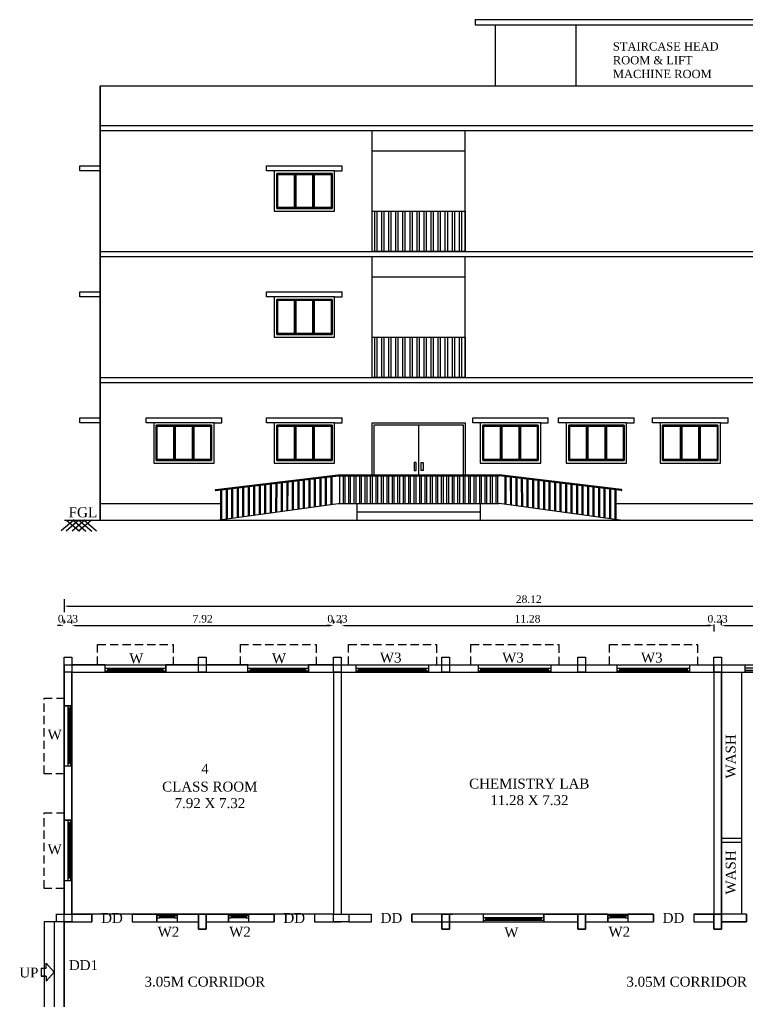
# Model space of a CAD drawing. Header units: metres. Extents: x 3616 to 3987, y 1122 to 1251.
# Drawn here: x 3784.43 to 3806.45, y 1194.99 to 1224.69 of the extents above; entities that cross this region are included whole.
import ezdxf

# ---------------------------------------------------------------- set-up
doc = ezdxf.new("R2010")
doc.units = ezdxf.units.M
doc.linetypes.add('DASHED2', pattern=[0.375, 0.25, -0.125])
for name, color, linetype in [('AR_JOINERIES', 251, 'Continuous'), ('BLK_1_FLR_0_BLT_UP_AREA', 26, 'Continuous'), ('BLK_1_FLR_0_REGULAR_ROOM_4', 117, 'Continuous')]:
    doc.layers.add(name, color=color, linetype=linetype)
doc.layers.add('BLK_1_FLR_0_WASH', color=243, linetype='Continuous', lineweight=5)
doc.styles.add('ANAND', font='times.ttf')
doc.dimstyles.new('V1', dxfattribs={"dimtxt": 0.23, "dimasz": 0.1, "dimexe": 0.18, "dimexo": 0.0625, "dimgap": 0.09, "dimtad": 1, "dimzin": 0, "dimdsep": 46, "dimtxsty": 'ANAND', "dimcen": 0.09, "dimadec": 0, "dimazin": 0, "dimtfac": 1, "dimtix": 1, "dimtofl": 0, "dimtmove": 2, "dimatfit": 0, "dimfxl": 0, "dimtolj": 1, "dimtzin": 0, "dimarcsym": 0})

# ---------------------------------------------------------------- blocks, each defined once
blk = doc.blocks.new('W6a')
at = {"layer": 'AR_JOINERIES', "color": 42}
for p, q in [((-36, 0), (-36, 9)), ((36, 4.5), (-36, 4.5)), ((36, 1.5), (-36, 1.5)), ((-33, 1.5), (-33, 4.5)), ((33, 3), (-33, 3)), ((33, 1.5), (33, 4.5)), ((36, 0), (36, 9))]:
    blk.add_line(p, q, dxfattribs=at)
blk = doc.blocks.new('W2a')
at = {"layer": 'AR_JOINERIES', "color": 42}
for p, q in [((0, 12), (9, 12)), ((1.5, 9), (1.5, 12)), ((4.5, 9), (4.5, 12)), ((1.5, 9), (4.5, 9)), ((1.5, 9), (1.5, -9)), ((3, 9), (3, -9)), ((4.5, 9), (4.5, -9)), ((1.5, -9), (4.5, -9)), ((1.5, -12), (1.5, -9)), ((4.5, -12), (4.5, -9)), ((0, -12), (9, -12))]:
    blk.add_line(p, q, dxfattribs=at)
blk = doc.blocks.new('*D38')
at = {"color": 0, "lineweight": -2}
for p, q in [((3785.778, 1206.419), (3785.778, 1206.537)), ((3786.006, 1206.419), (3786.006, 1206.537)), ((3785.678, 1206.357), (3785.578, 1206.357)), ((3786.106, 1206.357), (3786.206, 1206.357))]:
    blk.add_line(p, q, dxfattribs=at)
at = {"color": 0}
for points in [[(3785.678, 1206.373), (3785.678, 1206.34), (3785.778, 1206.357)], [(3786.106, 1206.373), (3786.106, 1206.34), (3786.006, 1206.357)]]:
    blk.add_solid(points, dxfattribs=at)
at = {"layer": 'Defpoints', "color": 0}
for p in [(3785.778, 1206.357), (3786.006, 1206.357), (3786.006, 1206.357)]:
    blk.add_point(p, dxfattribs=at)
at = {"color": 0, "insert": (3785.892, 1206.564), "char_height": 0.23, "attachment_point": 5, "style": 'ANAND'}
blk.add_mtext('\\A1;0.23', dxfattribs=at)
blk = doc.blocks.new('*D39')
at = {"color": 0, "lineweight": -2}
for p, q in [((3786.006, 1206.419), (3786.006, 1206.537)), ((3793.931, 1206.419), (3793.931, 1206.537)), ((3786.106, 1206.357), (3793.831, 1206.357))]:
    blk.add_line(p, q, dxfattribs=at)
at = {"color": 0}
for points in [[(3786.106, 1206.373), (3786.106, 1206.34), (3786.006, 1206.357)], [(3793.831, 1206.373), (3793.831, 1206.34), (3793.931, 1206.357)]]:
    blk.add_solid(points, dxfattribs=at)
at = {"layer": 'Defpoints', "color": 0}
for p in [(3786.006, 1206.357), (3793.931, 1206.357), (3793.931, 1206.357)]:
    blk.add_point(p, dxfattribs=at)
at = {"color": 0, "insert": (3789.969, 1206.564), "char_height": 0.23, "attachment_point": 5, "style": 'ANAND'}
blk.add_mtext('\\A1;7.92', dxfattribs=at)
blk = doc.blocks.new('*D40')
at = {"color": 0, "lineweight": -2}
for p, q in [((3793.931, 1206.419), (3793.931, 1206.537)), ((3794.16, 1206.419), (3794.16, 1206.537)), ((3793.831, 1206.357), (3793.731, 1206.357)), ((3794.26, 1206.357), (3794.36, 1206.357))]:
    blk.add_line(p, q, dxfattribs=at)
at = {"color": 0}
for points in [[(3793.831, 1206.373), (3793.831, 1206.34), (3793.931, 1206.357)], [(3794.26, 1206.373), (3794.26, 1206.34), (3794.16, 1206.357)]]:
    blk.add_solid(points, dxfattribs=at)
at = {"layer": 'Defpoints', "color": 0}
for p in [(3793.931, 1206.357), (3794.16, 1206.357), (3794.16, 1206.357)]:
    blk.add_point(p, dxfattribs=at)
at = {"color": 0, "insert": (3794.046, 1206.564), "char_height": 0.23, "attachment_point": 5, "style": 'ANAND'}
blk.add_mtext('\\A1;0.23', dxfattribs=at)
blk = doc.blocks.new('*D41')
at = {"color": 0, "lineweight": -2}
for p, q in [((3794.16, 1206.419), (3794.16, 1206.537)), ((3794.26, 1206.357), (3805.337, 1206.357)), ((3805.437, 1206.393), (3805.437, 1206.177))]:
    blk.add_line(p, q, dxfattribs=at)
at = {"color": 0}
for points in [[(3794.26, 1206.373), (3794.26, 1206.34), (3794.16, 1206.357)], [(3805.337, 1206.373), (3805.337, 1206.34), (3805.437, 1206.357)]]:
    blk.add_solid(points, dxfattribs=at)
at = {"layer": 'Defpoints', "color": 0}
for p in [(3794.16, 1206.357), (3805.437, 1206.456), (3805.437, 1206.357)]:
    blk.add_point(p, dxfattribs=at)
at = {"color": 0, "insert": (3799.799, 1206.564), "char_height": 0.23, "attachment_point": 5, "style": 'ANAND'}
blk.add_mtext('\\A1;11.28', dxfattribs=at)
blk = doc.blocks.new('*D42')
at = {"color": 0, "lineweight": -2}
for p, q in [((3805.666, 1206.375), (3805.666, 1206.537)), ((3805.337, 1206.357), (3805.237, 1206.357)), ((3805.437, 1206.393), (3805.437, 1206.177)), ((3805.766, 1206.357), (3805.866, 1206.357))]:
    blk.add_line(p, q, dxfattribs=at)
at = {"color": 0}
for points in [[(3805.337, 1206.373), (3805.337, 1206.34), (3805.437, 1206.357)], [(3805.766, 1206.373), (3805.766, 1206.34), (3805.666, 1206.357)]]:
    blk.add_solid(points, dxfattribs=at)
at = {"layer": 'Defpoints', "color": 0}
for p in [(3805.437, 1206.456), (3805.666, 1206.357), (3805.666, 1206.312)]:
    blk.add_point(p, dxfattribs=at)
at = {"color": 0, "insert": (3805.552, 1206.564), "char_height": 0.23, "attachment_point": 5, "style": 'ANAND'}
blk.add_mtext('\\A1;0.23', dxfattribs=at)
blk = doc.blocks.new('*D43')
at = {"color": 0, "lineweight": -2}
for p, q in [((3805.666, 1206.375), (3805.666, 1206.537)), ((3805.766, 1206.357), (3813.567, 1206.357)), ((3813.667, 1206.304), (3813.667, 1206.177))]:
    blk.add_line(p, q, dxfattribs=at)
at = {"color": 0}
for points in [[(3805.766, 1206.373), (3805.766, 1206.34), (3805.666, 1206.357)], [(3813.567, 1206.373), (3813.567, 1206.34), (3813.667, 1206.357)]]:
    blk.add_solid(points, dxfattribs=at)
at = {"layer": 'Defpoints', "color": 0}
for p in [(3805.666, 1206.312), (3813.667, 1206.366), (3813.667, 1206.357)]:
    blk.add_point(p, dxfattribs=at)
at = {"color": 0, "insert": (3809.667, 1206.564), "char_height": 0.23, "attachment_point": 5, "style": 'ANAND'}
blk.add_mtext('\\A1;8.00', dxfattribs=at)
blk = doc.blocks.new('*D45')
at = {"color": 0, "lineweight": -2}
for p, q in [((3785.778, 1207.155), (3785.778, 1206.768)), ((3813.896, 1207.155), (3813.896, 1206.768)), ((3785.878, 1206.948), (3813.796, 1206.948))]:
    blk.add_line(p, q, dxfattribs=at)
at = {"color": 0}
for points in [[(3785.878, 1206.964), (3785.878, 1206.931), (3785.778, 1206.948)], [(3813.796, 1206.964), (3813.796, 1206.931), (3813.896, 1206.948)]]:
    blk.add_solid(points, dxfattribs=at)
at = {"layer": 'Defpoints', "color": 0}
for p in [(3785.778, 1207.217), (3813.896, 1207.217), (3813.896, 1206.948)]:
    blk.add_point(p, dxfattribs=at)
at = {"color": 0, "insert": (3799.837, 1207.155), "char_height": 0.23, "attachment_point": 5, "style": 'ANAND'}
blk.add_mtext('\\A1;28.12', dxfattribs=at)
blk = doc.blocks.new('ARROW')
for p, q in [((-10.5, 6), (0, 15)), ((0, 15), (10.5, 6)), ((-4.5, 6), (-10.5, 6)), ((-4.5, 0), (-4.5, 6)), ((-4.5, 0), (4.5, 0)), ((4.5, 6), (10.5, 6)), ((4.5, 6), (4.5, 0)), ((4.5, 0), (4.5, 6))]:
    blk.add_line(p, q)

msp = doc.modelspace()

# ---------------------------------------------------------------- hatches: boundary and pattern name
h = msp.add_hatch()
h.set_pattern_fill('ANSI32', color=256, scale=0.57, angle=225)
h.set_pattern_definition([(270, (2231.23695, 2368.64972), (0.21375, -1e-16), []), (270, (2231.1657, 2368.57847), (0.21375, -1e-16), [])])
h.paths.add_polyline_path([(3797.9129, 1217.67477), (3797.9129, 1218.89477), (3795.0935, 1218.89477), (3795.0935, 1217.67477)])
h = msp.add_hatch()
h.set_pattern_fill('ANSI32', color=256, scale=0.57, angle=225)
h.set_pattern_definition([(270, (2231.23695, 2364.83972), (0.21375, -1e-16), []), (270, (2231.1657, 2364.76847), (0.21375, -1e-16), [])])
h.paths.add_polyline_path([(3797.9129, 1213.86477), (3797.9129, 1215.08477), (3795.0935, 1215.08477), (3795.0935, 1213.86477)])
h = msp.add_hatch()
h.set_pattern_fill('ANSI32', color=256, scale=0.44, angle=225)
h.set_pattern_definition([(270, (2231.23695, 2364.83972), (0.165, 0), []), (270, (2231.18195, 2364.78472), (0.165, 0), [])])
h.paths.add_polyline_path([(3795.0935, 1210.88757), (3794.06658, 1210.88767), (3794.0648, 1210.88746), (3794.0648, 1210.05477), (3795.0935, 1210.05477)])
h.paths.add_polyline_path([(3796.5032, 1210.88744), (3795.1535, 1210.88757), (3795.1535, 1210.11477), (3796.5032, 1210.11477)], flags=17)
h.paths.add_polyline_path([(3795.1535, 1210.88757), (3795.0935, 1210.88757), (3795.0935, 1210.05477), (3797.9129, 1210.05477), (3797.9129, 1210.8873), (3797.8529, 1210.88731), (3797.8529, 1210.11477), (3795.1535, 1210.11477)])
h.paths.add_polyline_path([(3797.8529, 1210.88731), (3796.5032, 1210.88744), (3796.5032, 1210.11477), (3797.8529, 1210.11477)], flags=17)
h.paths.add_polyline_path([(3798.94371, 1210.8872), (3797.9129, 1210.8873), (3797.9129, 1210.05477), (3798.94371, 1210.05477)])

# ---------------------------------------------------------------- linework, layer by layer
for p, q in [((3798.21814, 1224.68717, -0.0324), (3807.20494, 1224.68717, -0.0324)), ((3798.21814, 1224.68717, -0.0324), (3798.21814, 1224.53477, -0.0324)), ((3798.21814, 1224.53477, -0.0324), (3807.20494, 1224.53477, -0.0324)), ((3798.82814, 1222.68477, -0.0324), (3798.82814, 1224.53477, -0.0324)), ((3801.26692, 1222.68477, -0.0324), (3801.26692, 1224.53477, -0.0324)), ((3786.8639, 1209.54677, -0.0324), (3786.8639, 1222.68477, -0.0324)), ((3786.8639, 1222.68477, -0.0324), (3814.1435, 1222.68477, -0.0324)), ((3786.8639, 1222.68477, -0.0324), (3786.8639, 1209.54677, -0.0324)), ((3786.8639, 1221.48477, -0.0324), (3833.8793, 1221.48477, -0.0324)), ((3786.8639, 1221.33237, -0.0324), (3833.8793, 1221.33237, -0.0324)), ((3795.0935, 1217.67477, -0.0324), (3795.0935, 1221.33237, -0.0324)), ((3797.9129, 1217.67477, -0.0324), (3797.9129, 1221.33237, -0.0324)), ((3795.0935, 1220.72237, -0.0324), (3797.9129, 1220.72237, -0.0324)), ((3786.2539, 1220.11317, -0.0324), (3786.2539, 1220.26557, -0.0324)), ((3786.2539, 1220.26557, -0.0324), (3786.8639, 1220.26557, -0.0324)), ((3791.90255, 1220.11318, -0.0324), (3791.90255, 1220.26318, -0.0324)), ((3791.90255, 1220.26318, -0.0324), (3794.19135, 1220.26318, -0.0324)), ((3794.19135, 1220.11318, -0.0324), (3794.19135, 1220.26318, -0.0324)), ((3786.8639, 1220.11317, -0.0324), (3786.2539, 1220.11317, -0.0324)), ((3792.13255, 1220.11318, -0.0324), (3791.90255, 1220.11318, -0.0324)), ((3793.96135, 1220.11318, -0.0324), (3794.19135, 1220.11318, -0.0324)), ((3786.8639, 1217.67477, -0.0324), (3833.8793, 1217.67477, -0.0324)), ((3786.8639, 1217.52237, -0.0324), (3833.8793, 1217.52237, -0.0324)), ((3795.0935, 1213.86477, -0.0324), (3795.0935, 1217.52237, -0.0324)), ((3797.9129, 1213.86477, -0.0324), (3797.9129, 1217.52237, -0.0324)), ((3795.0935, 1216.91237, -0.0324), (3797.9129, 1216.91237, -0.0324)), ((3786.2539, 1216.30317, -0.0324), (3786.2539, 1216.45557, -0.0324)), ((3786.2539, 1216.45557, -0.0324), (3786.8639, 1216.45557, -0.0324)), ((3786.8639, 1216.30317, -0.0324), (3786.2539, 1216.30317, -0.0324)), ((3791.90255, 1216.30318, -0.0324), (3791.90255, 1216.45318, -0.0324)), ((3791.90255, 1216.45318, -0.0324), (3794.19135, 1216.45318, -0.0324)), ((3792.13255, 1216.30318, -0.0324), (3791.90255, 1216.30318, -0.0324)), ((3793.96135, 1216.30318, -0.0324), (3794.19135, 1216.30318, -0.0324)), ((3794.19135, 1216.30318, -0.0324), (3794.19135, 1216.45318, -0.0324)), ((3786.8639, 1213.86477, -0.0324), (3833.8793, 1213.86477, -0.0324)), ((3786.8639, 1213.71237, -0.0324), (3833.8793, 1213.71237, -0.0324)), ((3786.2539, 1212.49317, -0.0324), (3786.2539, 1212.64557, -0.0324)), ((3786.2539, 1212.64557, -0.0324), (3786.8639, 1212.64557, -0.0324)), ((3786.8639, 1212.49317, -0.0324), (3786.2539, 1212.49317, -0.0324)), ((3788.25577, 1212.49317, -0.0324), (3788.25577, 1212.64317, -0.0324)), ((3788.25577, 1212.64317, -0.0324), (3790.54457, 1212.64317, -0.0324)), ((3788.48577, 1212.49317, -0.0324), (3788.25577, 1212.49317, -0.0324)), ((3790.31457, 1212.49317, -0.0324), (3790.54457, 1212.49317, -0.0324)), ((3790.54457, 1212.49317, -0.0324), (3790.54457, 1212.64317, -0.0324)), ((3791.90255, 1212.49317, -0.0324), (3791.90255, 1212.64317, -0.0324)), ((3791.90255, 1212.64317, -0.0324), (3794.19135, 1212.64317, -0.0324)), ((3792.13255, 1212.49317, -0.0324), (3791.90255, 1212.49317, -0.0324)), ((3793.96135, 1212.49317, -0.0324), (3794.19135, 1212.49317, -0.0324)), ((3794.19135, 1212.49317, -0.0324), (3794.19135, 1212.64317, -0.0324)), ((3796.5032, 1212.43317, -0.0324), (3796.5032, 1210.91744, -0.0324)), ((3798.14008, 1212.49317, -0.0324), (3798.14008, 1212.64317, -0.0324)), ((3798.14008, 1212.64317, -0.0324), (3800.42888, 1212.64317, -0.0324)), ((3798.37008, 1212.49317, -0.0324), (3798.14008, 1212.49317, -0.0324)), ((3800.19888, 1212.49317, -0.0324), (3800.42888, 1212.49317, -0.0324)), ((3800.42888, 1212.49317, -0.0324), (3800.42888, 1212.64317, -0.0324)), ((3800.74089, 1212.49317, -0.0324), (3800.74089, 1212.64317, -0.0324)), ((3800.74089, 1212.64317, -0.0324), (3803.02969, 1212.64317, -0.0324)), ((3800.97089, 1212.49317, -0.0324), (3800.74089, 1212.49317, -0.0324)), ((3802.79969, 1212.49317, -0.0324), (3803.02969, 1212.49317, -0.0324)), ((3803.02969, 1212.49317, -0.0324), (3803.02969, 1212.64317, -0.0324)), ((3803.58087, 1212.49317, -0.0324), (3803.58087, 1212.64317, -0.0324)), ((3803.58087, 1212.64317, -0.0324), (3805.86967, 1212.64317, -0.0324)), ((3803.81087, 1212.49317, -0.0324), (3803.58087, 1212.49317, -0.0324)), ((3805.63967, 1212.49317, -0.0324), (3805.86967, 1212.49317, -0.0324)), ((3805.86967, 1212.49317, -0.0324), (3805.86967, 1212.64317, -0.0324)), ((3790.36479, 1210.47333, -0.0324), (3794.06301, 1210.91746, -0.0324)), ((3790.36837, 1210.44354, -0.0324), (3794.06658, 1210.88767, -0.0324)), ((3792.02077, 1209.77165, -0.0324), (3792.02133, 1210.64205, -0.0324)), ((3792.05077, 1209.77163, -0.0324), (3792.05133, 1210.64565, -0.0324)), ((3792.18739, 1209.79479, -0.0324), (3792.18795, 1210.66206, -0.0324)), ((3792.21739, 1209.79478, -0.0324), (3792.21795, 1210.66566, -0.0324)), ((3792.354, 1209.81794, -0.0324), (3792.35456, 1210.68207, -0.0324)), ((3792.384, 1209.81792, -0.0324), (3792.38456, 1210.68567, -0.0324)), ((3792.52062, 1209.84108, -0.0324), (3792.52118, 1210.70208, -0.0324)), ((3792.55062, 1209.84106, -0.0324), (3792.55118, 1210.70568, -0.0324)), ((3792.68724, 1209.86422, -0.0324), (3792.68779, 1210.72209, -0.0324)), ((3792.71724, 1209.8642, -0.0324), (3792.7178, 1210.72569, -0.0324)), ((3792.85386, 1209.88736, -0.0324), (3792.85441, 1210.7421, -0.0324)), ((3792.88386, 1209.88734, -0.0324), (3792.88441, 1210.7457, -0.0324)), ((3793.02048, 1209.9105, -0.0324), (3793.02102, 1210.76211, -0.0324)), ((3793.05048, 1209.91048, -0.0324), (3793.05103, 1210.76571, -0.0324)), ((3793.18709, 1209.93364, -0.0324), (3793.18764, 1210.78212, -0.0324)), ((3793.21709, 1209.93362, -0.0324), (3793.21764, 1210.78572, -0.0324)), ((3793.35371, 1209.95678, -0.0324), (3793.35426, 1210.80213, -0.0324)), ((3793.38371, 1209.95676, -0.0324), (3793.38426, 1210.80573, -0.0324)), ((3793.52033, 1209.97993, -0.0324), (3793.52087, 1210.82214, -0.0324)), ((3793.55033, 1209.97991, -0.0324), (3793.55087, 1210.82574, -0.0324)), ((3793.68695, 1210.00307, -0.0324), (3793.68749, 1210.84214, -0.0324)), ((3793.71695, 1210.00305, -0.0324), (3793.71749, 1210.84575, -0.0324)), ((3793.85357, 1210.02621, -0.0324), (3793.8541, 1210.86215, -0.0324)), ((3793.88357, 1210.02619, -0.0324), (3793.88411, 1210.86576, -0.0324)), ((3794.06301, 1210.91746, -0.0324), (3798.94371, 1210.91742, -0.0324)), ((3794.06658, 1210.88767, -0.0324), (3798.94371, 1210.8872, -0.0324)), ((3802.63802, 1210.44354, -0.0324), (3798.93981, 1210.88767, -0.0324)), ((3802.6416, 1210.47333, -0.0324), (3798.94338, 1210.91746, -0.0324)), ((3799.12282, 1210.0299, -0.0324), (3799.12228, 1210.86576, -0.0324)), ((3799.15282, 1210.02621, -0.0324), (3799.15229, 1210.86215, -0.0324)), ((3799.28944, 1210.00676, -0.0324), (3799.2889, 1210.84575, -0.0324)), ((3799.31944, 1210.00307, -0.0324), (3799.3189, 1210.84214, -0.0324)), ((3799.45606, 1209.98361, -0.0324), (3799.45552, 1210.82574, -0.0324)), ((3799.48606, 1209.97993, -0.0324), (3799.48552, 1210.82214, -0.0324)), ((3799.62268, 1209.96047, -0.0324), (3799.62213, 1210.80573, -0.0324)), ((3799.65268, 1209.95678, -0.0324), (3799.65213, 1210.80213, -0.0324)), ((3799.78929, 1209.93733, -0.0324), (3799.78875, 1210.78572, -0.0324)), ((3799.8193, 1209.93364, -0.0324), (3799.81875, 1210.78212, -0.0324)), ((3799.95591, 1209.91419, -0.0324), (3799.95536, 1210.76571, -0.0324)), ((3799.98591, 1209.9105, -0.0324), (3799.98537, 1210.76211, -0.0324)), ((3800.12253, 1209.88734, -0.0324), (3800.12198, 1210.7457, -0.0324)), ((3800.15253, 1209.88736, -0.0324), (3800.15198, 1210.7421, -0.0324)), ((3800.28915, 1209.8642, -0.0324), (3800.2886, 1210.72569, -0.0324)), ((3800.31915, 1209.86422, -0.0324), (3800.3186, 1210.72209, -0.0324)), ((3800.45577, 1209.84477, -0.0324), (3800.45521, 1210.70568, -0.0324)), ((3800.48577, 1209.84108, -0.0324), (3800.48521, 1210.70208, -0.0324)), ((3800.62238, 1209.82162, -0.0324), (3800.62183, 1210.68567, -0.0324)), ((3800.65239, 1209.81794, -0.0324), (3800.65183, 1210.68207, -0.0324)), ((3800.789, 1209.79848, -0.0324), (3800.78844, 1210.66566, -0.0324)), ((3800.819, 1209.79479, -0.0324), (3800.81845, 1210.66206, -0.0324)), ((3800.95562, 1209.77534, -0.0324), (3800.95506, 1210.64565, -0.0324)), ((3800.98562, 1209.77165, -0.0324), (3800.98506, 1210.64205, -0.0324)), ((3790.52121, 1209.5647, -0.0324), (3790.52179, 1210.46378, -0.0324)), ((3790.55121, 1209.56468, -0.0324), (3790.55179, 1210.46376, -0.0324)), ((3790.68783, 1209.58652, -0.0324), (3790.6884, 1210.48198, -0.0324)), ((3790.71783, 1209.5865, -0.0324), (3790.7184, 1210.48558, -0.0324)), ((3790.85444, 1209.60966, -0.0324), (3790.85502, 1210.50198, -0.0324)), ((3790.88444, 1209.60964, -0.0324), (3790.88502, 1210.50559, -0.0324)), ((3791.02106, 1209.6328, -0.0324), (3791.02163, 1210.52199, -0.0324)), ((3791.05106, 1209.63279, -0.0324), (3791.05164, 1210.5256, -0.0324)), ((3791.18768, 1209.65595, -0.0324), (3791.18825, 1210.542, -0.0324)), ((3791.21768, 1209.65593, -0.0324), (3791.21825, 1210.54561, -0.0324)), ((3791.3543, 1209.67909, -0.0324), (3791.35487, 1210.56201, -0.0324)), ((3791.3843, 1209.67907, -0.0324), (3791.38487, 1210.56562, -0.0324)), ((3791.52092, 1209.70223, -0.0324), (3791.52148, 1210.58202, -0.0324)), ((3791.55092, 1209.70221, -0.0324), (3791.55148, 1210.58563, -0.0324)), ((3791.68753, 1209.72537, -0.0324), (3791.6881, 1210.60203, -0.0324)), ((3791.71753, 1209.72535, -0.0324), (3791.7181, 1210.60563, -0.0324)), ((3791.85415, 1209.74851, -0.0324), (3791.85471, 1210.62204, -0.0324)), ((3791.88415, 1209.74849, -0.0324), (3791.88472, 1210.62564, -0.0324)), ((3801.12224, 1209.7522, -0.0324), (3801.12167, 1210.62564, -0.0324)), ((3801.15224, 1209.74851, -0.0324), (3801.15168, 1210.62204, -0.0324)), ((3801.28886, 1209.72906, -0.0324), (3801.28829, 1210.60563, -0.0324)), ((3801.31886, 1209.72537, -0.0324), (3801.31829, 1210.60203, -0.0324)), ((3801.45547, 1209.70592, -0.0324), (3801.45491, 1210.58563, -0.0324)), ((3801.48548, 1209.70223, -0.0324), (3801.48491, 1210.58202, -0.0324)), ((3801.62209, 1209.68278, -0.0324), (3801.62152, 1210.56562, -0.0324)), ((3801.65209, 1209.67909, -0.0324), (3801.65152, 1210.56201, -0.0324)), ((3801.78871, 1209.65963, -0.0324), (3801.78814, 1210.54561, -0.0324)), ((3801.81871, 1209.65595, -0.0324), (3801.81814, 1210.542, -0.0324)), ((3801.95533, 1209.63649, -0.0324), (3801.95475, 1210.5256, -0.0324)), ((3801.98533, 1209.6328, -0.0324), (3801.98476, 1210.52199, -0.0324)), ((3802.12194, 1209.61335, -0.0324), (3802.12137, 1210.50559, -0.0324)), ((3802.15195, 1209.60966, -0.0324), (3802.15137, 1210.50198, -0.0324)), ((3802.28856, 1209.59021, -0.0324), (3802.28799, 1210.48558, -0.0324)), ((3802.31856, 1209.58652, -0.0324), (3802.31799, 1210.48198, -0.0324)), ((3802.45518, 1209.56707, -0.0324), (3802.4546, 1210.46376, -0.0324)), ((3802.48518, 1209.5647, -0.0324), (3802.4846, 1210.46378, -0.0324)), ((3786.8639, 1210.05477, -0.0324), (3790.52152, 1210.05477, -0.0324)), ((3790.4072, 1209.54677, -0.0324), (3794.0648, 1210.05477, -0.0324)), ((3794.0648, 1210.05477, -0.0324), (3798.94371, 1210.05477, -0.0324)), ((3794.63725, 1210.05477, -0.0324), (3794.63725, 1209.54677, -0.0324)), ((3798.37105, 1210.05477, -0.0324), (3798.37105, 1209.54677, -0.0324)), ((3802.60131, 1209.54677, -0.0324), (3798.94371, 1210.05477, -0.0324)), ((3802.48487, 1210.05477, -0.0324), (3833.8793, 1210.05477, -0.0324)), ((3794.63725, 1209.80077, -0.0324), (3798.37105, 1209.80077, -0.0324)), ((3785.79128, 1209.54677, -0.0324), (3835.56159, 1209.54677, -0.0324)), ((3794.6128, 1204.94551, -0.0324), (3794.6128, 1205.17411, -0.0324)), ((3796.8128, 1205.05981, -0.0324), (3794.6128, 1205.05981, -0.0324)), ((3794.689, 1204.98361, -0.0324), (3794.689, 1205.05981, -0.0324)), ((3796.7366, 1205.02171, -0.0324), (3794.689, 1205.02171, -0.0324)), ((3796.7366, 1204.98361, -0.0324), (3796.7366, 1205.05981, -0.0324)), ((3796.8128, 1204.94551, -0.0324), (3796.8128, 1205.17411, -0.0324)), ((3798.31316, 1204.94551, -0.0324), (3798.31316, 1205.17411, -0.0324)), ((3800.51316, 1205.05981, -0.0324), (3798.31316, 1205.05981, -0.0324)), ((3798.38936, 1204.98361, -0.0324), (3798.38936, 1205.05981, -0.0324)), ((3800.43696, 1205.02171, -0.0324), (3798.38936, 1205.02171, -0.0324)), ((3800.43696, 1204.98361, -0.0324), (3800.43696, 1205.05981, -0.0324)), ((3800.51316, 1204.94551, -0.0324), (3800.51316, 1205.17411, -0.0324)), ((3802.51294, 1204.94551, -0.0324), (3802.51294, 1205.17411, -0.0324)), ((3804.71294, 1205.05981, -0.0324), (3802.51294, 1205.05981, -0.0324)), ((3802.58914, 1204.98361, -0.0324), (3802.58914, 1205.05981, -0.0324)), ((3804.63674, 1205.02171, -0.0324), (3802.58914, 1205.02171, -0.0324)), ((3804.63674, 1204.98361, -0.0324), (3804.63674, 1205.05981, -0.0324)), ((3804.71294, 1204.94551, -0.0324), (3804.71294, 1205.17411, -0.0324)), ((3806.38699, 1204.94551, -0.0324), (3806.38699, 1205.17411, -0.0324)), ((3796.8128, 1204.98361, -0.0324), (3794.6128, 1204.98361, -0.0324)), ((3800.51316, 1204.98361, -0.0324), (3798.31316, 1204.98361, -0.0324)), ((3804.71294, 1204.98361, -0.0324), (3802.51294, 1204.98361, -0.0324)), ((3805.66609, 1204.94551, -0.0324), (3809.55229, 1204.94551, -0.0324)), ((3785.54929, 1197.40171, -0.0324), (3785.16829, 1197.40171, -0.0324))]:
    msp.add_line(p, q)
at = {"lineweight": -2}
for p, q in [((3792.76755, 1220.03698, -0.0324), (3792.76755, 1218.97018, -0.0324)), ((3793.32635, 1220.03698, -0.0324), (3793.32635, 1218.97018, -0.0324)), ((3792.76755, 1216.22698, -0.0324), (3792.76755, 1215.16018, -0.0324)), ((3793.32635, 1216.22698, -0.0324), (3793.32635, 1215.16018, -0.0324)), ((3789.12077, 1212.41697, -0.0324), (3789.12077, 1211.35017, -0.0324)), ((3789.67957, 1212.41697, -0.0324), (3789.67957, 1211.35017, -0.0324)), ((3792.76755, 1212.41697, -0.0324), (3792.76755, 1211.35017, -0.0324)), ((3793.32635, 1212.41697, -0.0324), (3793.32635, 1211.35017, -0.0324)), ((3799.00508, 1212.41697, -0.0324), (3799.00508, 1211.35017, -0.0324)), ((3799.56388, 1212.41697, -0.0324), (3799.56388, 1211.35017, -0.0324)), ((3801.60589, 1212.41697, -0.0324), (3801.60589, 1211.35017, -0.0324)), ((3802.16469, 1212.41697, -0.0324), (3802.16469, 1211.35017, -0.0324)), ((3804.44587, 1212.41697, -0.0324), (3804.44587, 1211.35017, -0.0324)), ((3805.00467, 1212.41697, -0.0324), (3805.00467, 1211.35017, -0.0324)), ((3786.08036, 1209.56014, -0.0324), (3785.69107, 1209.22869, -0.0324)), ((3786.22532, 1209.54677, -0.0324), (3785.83603, 1209.21533, -0.0324)), ((3785.84839, 1209.54677, -0.0324), (3786.23769, 1209.21533, -0.0324)), ((3786.40452, 1209.54677, -0.0324), (3786.01523, 1209.21533, -0.0324)), ((3786.04612, 1209.54677, -0.0324), (3786.43542, 1209.21533, -0.0324)), ((3786.60225, 1209.54677, -0.0324), (3786.21295, 1209.21533, -0.0324)), ((3786.22532, 1209.54677, -0.0324), (3786.61462, 1209.21533, -0.0324)), ((3786.37028, 1209.56014, -0.0324), (3786.75958, 1209.22869, -0.0324)), ((3785.77789, 1205.40271, -0.0324), (3786.00649, 1205.40271, -0.0324)), ((3785.77789, 1204.94551, -0.0324), (3785.77789, 1205.40271, -0.0324)), ((3786.00649, 1205.40271, -0.0324), (3786.00649, 1204.94551, -0.0324)), ((3789.84552, 1205.40271, -0.0324), (3790.07412, 1205.40271, -0.0324)), ((3789.84552, 1204.94551, -0.0324), (3789.84552, 1205.40271, -0.0324)), ((3790.07412, 1205.40271, -0.0324), (3790.07412, 1204.94551, -0.0324)), ((3793.93129, 1205.40271, -0.0324), (3794.15989, 1205.40271, -0.0324)), ((3793.93129, 1204.94551, -0.0324), (3793.93129, 1205.40271, -0.0324)), ((3794.15989, 1205.40271, -0.0324), (3794.15989, 1204.94551, -0.0324)), ((3797.20789, 1205.40271, -0.0324), (3797.43649, 1205.40271, -0.0324)), ((3797.20789, 1204.94551, -0.0324), (3797.20789, 1205.40271, -0.0324)), ((3797.43649, 1205.40271, -0.0324), (3797.43649, 1204.94551, -0.0324)), ((3801.32269, 1205.40271, -0.0324), (3801.55129, 1205.40271, -0.0324)), ((3801.32269, 1204.94551, -0.0324), (3801.32269, 1205.40271, -0.0324)), ((3801.55129, 1205.40271, -0.0324), (3801.55129, 1204.94551, -0.0324)), ((3805.43749, 1205.40271, -0.0324), (3805.66609, 1205.40271, -0.0324)), ((3805.43749, 1204.94551, -0.0324), (3805.43749, 1205.40271, -0.0324)), ((3805.66609, 1205.40271, -0.0324), (3805.66609, 1204.94551, -0.0324)), ((3785.77789, 1205.17411, -0.0324), (3785.77789, 1197.63031, -0.0324)), ((3786.00649, 1205.17411, -0.0324), (3789.84552, 1205.17411, -0.0324)), ((3786.00649, 1205.17411, -0.0324), (3786.00649, 1197.63031, -0.0324)), ((3790.07412, 1205.17411, -0.0324), (3793.93129, 1205.17411, -0.0324)), ((3794.15989, 1205.17411, -0.0324), (3797.20789, 1205.17411, -0.0324)), ((3797.43649, 1205.17411, -0.0324), (3801.32269, 1205.17411, -0.0324)), ((3801.55129, 1205.17411, -0.0324), (3805.43749, 1205.17411, -0.0324)), ((3805.43749, 1205.17411, -0.0324), (3805.43749, 1197.40171, -0.0324)), ((3805.66609, 1205.17411, -0.0324), (3809.55229, 1205.17411, -0.0324)), ((3805.66609, 1205.17411, -0.0324), (3805.66609, 1197.40171, -0.0324)), ((3786.00649, 1204.94551, -0.0324), (3785.77789, 1204.94551, -0.0324)), ((3786.00649, 1204.94551, -0.0324), (3792.40513, 1204.94551, -0.0324)), ((3786.38749, 1204.94551, -0.0324), (3792.40513, 1204.94551, -0.0324)), ((3790.07412, 1204.94551, -0.0324), (3789.84552, 1204.94551, -0.0324)), ((3792.40513, 1204.94551, -0.0324), (3793.93129, 1204.94551, -0.0324)), ((3792.51943, 1204.94551, -0.0324), (3799.26001, 1204.94551, -0.0324)), ((3794.15989, 1204.94551, -0.0324), (3793.93129, 1204.94551, -0.0324)), ((3793.93129, 1204.94551, -0.0324), (3793.93129, 1197.63031, -0.0324)), ((3794.15989, 1204.94551, -0.0324), (3794.15989, 1197.63031, -0.0324)), ((3797.43649, 1204.94551, -0.0324), (3797.20789, 1204.94551, -0.0324)), ((3799.26001, 1204.94551, -0.0324), (3813.89569, 1204.94551, -0.0324)), ((3801.55129, 1204.94551, -0.0324), (3801.32269, 1204.94551, -0.0324)), ((3805.66609, 1204.94551, -0.0324), (3805.43749, 1204.94551, -0.0324)), ((3805.66609, 1204.94551, -0.0324), (3813.66709, 1204.94551, -0.0324)), ((3806.27569, 1204.94551, -0.0324), (3806.27569, 1197.63031, -0.0324)), ((3785.77789, 1201.47841, -0.0324), (3785.77789, 1197.63031, -0.0324)), ((3806.27569, 1199.91631, -0.0324), (3805.66609, 1199.91631, -0.0324)), ((3806.27569, 1199.80201, -0.0324), (3805.66609, 1199.80201, -0.0324)), ((3785.54929, 1197.40171, -0.0324), (3785.54929, 1197.63031, -0.0324)), ((3785.54929, 1197.63031, -0.0324), (3786.00649, 1197.63031, -0.0324)), ((3785.77789, 1197.63031, -0.0324), (3786.61609, 1197.63031, -0.0324)), ((3786.00649, 1197.63031, -0.0324), (3786.00649, 1197.40171, -0.0324)), ((3786.61609, 1197.63031, -0.0324), (3786.61609, 1197.40171, -0.0324)), ((3787.83529, 1197.63031, -0.0324), (3790.2998, 1197.63031, -0.0324)), ((3787.83529, 1197.63031, -0.0324), (3787.83529, 1197.40171, -0.0324)), ((3789.65502, 1197.63031, -0.0324), (3792.13152, 1197.63031, -0.0324)), ((3790.07412, 1197.63031, -0.0324), (3789.84552, 1197.63031, -0.0324)), ((3789.84552, 1197.63031, -0.0324), (3789.84552, 1197.17311, -0.0324)), ((3790.07412, 1197.17311, -0.0324), (3790.07412, 1197.63031, -0.0324)), ((3792.13152, 1197.63031, -0.0324), (3792.13152, 1197.40171, -0.0324)), ((3793.35072, 1197.63031, -0.0324), (3793.35072, 1197.40171, -0.0324)), ((3793.93129, 1197.63031, -0.0324), (3794.15989, 1197.63031, -0.0324)), ((3793.93129, 1197.40171, -0.0324), (3793.93129, 1197.63031, -0.0324)), ((3793.93129, 1197.63031, -0.0324), (3794.38849, 1197.63031, -0.0324)), ((3794.38849, 1197.63031, -0.0324), (3794.38849, 1197.40171, -0.0324)), ((3794.38849, 1197.63031, -0.0324), (3795.07429, 1197.63031, -0.0324)), ((3795.07429, 1197.40171, -0.0324), (3795.07429, 1197.63031, -0.0324)), ((3796.29349, 1197.40171, -0.0324), (3796.29349, 1197.63031, -0.0324)), ((3801.32269, 1197.63031, -0.0324), (3796.29349, 1197.63031, -0.0324)), ((3797.20789, 1197.63031, -0.0324), (3797.53027, 1197.63031, -0.0324)), ((3797.43649, 1197.63031, -0.0324), (3797.20789, 1197.63031, -0.0324)), ((3797.20789, 1197.63031, -0.0324), (3797.20789, 1197.17311, -0.0324)), ((3797.43649, 1197.17311, -0.0324), (3797.43649, 1197.63031, -0.0324)), ((3800.29399, 1197.63031, -0.0324), (3803.60869, 1197.63031, -0.0324)), ((3801.55129, 1197.63031, -0.0324), (3801.32269, 1197.63031, -0.0324)), ((3801.32269, 1197.63031, -0.0324), (3801.32269, 1197.17311, -0.0324)), ((3801.55129, 1197.17311, -0.0324), (3801.55129, 1197.63031, -0.0324)), ((3803.60869, 1197.63031, -0.0324), (3803.60869, 1197.40171, -0.0324)), ((3804.82789, 1197.63031, -0.0324), (3805.43749, 1197.63031, -0.0324)), ((3804.82789, 1197.63031, -0.0324), (3804.82789, 1197.40171, -0.0324)), ((3805.66609, 1197.63031, -0.0324), (3805.43749, 1197.63031, -0.0324)), ((3805.43749, 1197.63031, -0.0324), (3805.43749, 1197.17311, -0.0324)), ((3805.66609, 1197.17311, -0.0324), (3805.66609, 1197.63031, -0.0324)), ((3806.42709, 1197.63031, -0.0324), (3805.66609, 1197.63031, -0.0324)), ((3806.42709, 1197.63031, -0.0324), (3806.42709, 1197.40171, -0.0324)), ((3806.42709, 1197.63031, -0.0324), (3806.42709, 1197.40171, -0.0324)), ((3785.16829, 1197.40171, -0.0324), (3785.16829, 1194.35371, -0.0324)), ((3785.47309, 1197.40171, -0.0324), (3785.47309, 1194.35371, -0.0324)), ((3786.00649, 1197.40171, -0.0324), (3785.54929, 1197.40171, -0.0324)), ((3785.77789, 1197.40171, -0.0324), (3785.77789, 1194.35371, -0.0324)), ((3785.77789, 1197.40171, -0.0324), (3786.61609, 1197.40171, -0.0324)), ((3787.83529, 1197.40171, -0.0324), (3789.84552, 1197.40171, -0.0324)), ((3790.07412, 1197.40171, -0.0324), (3790.2998, 1197.40171, -0.0324)), ((3790.07412, 1197.40171, -0.0324), (3792.13152, 1197.40171, -0.0324)), ((3793.35072, 1197.40171, -0.0324), (3793.96032, 1197.40171, -0.0324)), ((3793.93129, 1197.40171, -0.0324), (3794.15989, 1197.40171, -0.0324)), ((3794.38849, 1197.40171, -0.0324), (3793.93129, 1197.40171, -0.0324)), ((3794.38849, 1197.40171, -0.0324), (3795.07429, 1197.40171, -0.0324)), ((3796.29349, 1197.40171, -0.0324), (3801.32269, 1197.40171, -0.0324)), ((3800.29399, 1197.40171, -0.0324), (3801.32269, 1197.40171, -0.0324)), ((3801.55129, 1197.40171, -0.0324), (3803.60869, 1197.40171, -0.0324)), ((3804.82789, 1197.40171, -0.0324), (3805.43749, 1197.40171, -0.0324)), ((3806.42709, 1197.40171, -0.0324), (3805.66609, 1197.40171, -0.0324)), ((3789.84552, 1197.17311, -0.0324), (3790.07412, 1197.17311, -0.0324)), ((3797.20789, 1197.17311, -0.0324), (3797.43649, 1197.17311, -0.0324)), ((3801.32269, 1197.17311, -0.0324), (3801.55129, 1197.17311, -0.0324)), ((3805.43749, 1197.17311, -0.0324), (3805.66609, 1197.17311, -0.0324))]:
    msp.add_line(p, q, dxfattribs=at)
at = {"linetype": 'DASHED2'}
for p, q in [((3786.79067, 1205.17411, -0.0324), (3786.79067, 1205.78411, -0.0324)), ((3786.79067, 1205.78411, -0.0324), (3789.07947, 1205.78411, -0.0324)), ((3789.07947, 1205.78411, -0.0324), (3789.07947, 1205.17411, -0.0324)), ((3791.10941, 1205.17411, -0.0324), (3791.10941, 1205.78411, -0.0324)), ((3791.10941, 1205.78411, -0.0324), (3793.39821, 1205.78411, -0.0324)), ((3793.39821, 1205.78411, -0.0324), (3793.39821, 1205.17411, -0.0324)), ((3794.3828, 1205.17411, -0.0324), (3794.3828, 1205.78411, -0.0324)), ((3794.3828, 1205.78411, -0.0324), (3797.0428, 1205.78411, -0.0324)), ((3797.0428, 1205.78411, -0.0324), (3797.0428, 1205.17411, -0.0324)), ((3798.08316, 1205.17411, -0.0324), (3798.08316, 1205.78411, -0.0324)), ((3798.08316, 1205.78411, -0.0324), (3800.74316, 1205.78411, -0.0324)), ((3800.74316, 1205.78411, -0.0324), (3800.74316, 1205.17411, -0.0324)), ((3802.28294, 1205.17411, -0.0324), (3802.28294, 1205.78411, -0.0324)), ((3802.28294, 1205.78411, -0.0324), (3804.94294, 1205.78411, -0.0324)), ((3804.94294, 1205.78411, -0.0324), (3804.94294, 1205.17411, -0.0324)), ((3806.38699, 1205.08521, -0.0324), (3808.83139, 1205.08521, -0.0324)), ((3806.38699, 1205.00901, -0.0324), (3808.83139, 1205.00901, -0.0324)), ((3785.16789, 1201.87706, -0.0324), (3785.16789, 1204.16586, -0.0324)), ((3785.16789, 1204.16586, -0.0324), (3785.77789, 1204.16586, -0.0324)), ((3785.77789, 1201.87706, -0.0324), (3785.16789, 1201.87706, -0.0324)), ((3785.16789, 1198.40996, -0.0324), (3785.16789, 1200.69876, -0.0324)), ((3785.16789, 1200.69876, -0.0324), (3785.77789, 1200.69876, -0.0324)), ((3785.77789, 1198.40996, -0.0324), (3785.16789, 1198.40996, -0.0324))]:
    msp.add_line(p, q, dxfattribs=at)
at = {"lineweight": -2, "elevation": -0.0324}
for points in [[(3793.96135, 1220.11318), (3792.13255, 1220.11318), (3792.13255, 1218.89398), (3793.96135, 1218.89398)], [(3793.88515, 1220.03698), (3792.20875, 1220.03698), (3792.20875, 1218.97018), (3793.88515, 1218.97018)], [(3793.96135, 1216.30318), (3792.13255, 1216.30318), (3792.13255, 1215.08398), (3793.96135, 1215.08398)], [(3793.88515, 1216.22698), (3792.20875, 1216.22698), (3792.20875, 1215.16018), (3793.88515, 1215.16018)], [(3790.31457, 1212.49317), (3788.48577, 1212.49317), (3788.48577, 1211.27397), (3790.31457, 1211.27397)], [(3790.23837, 1212.41697), (3788.56197, 1212.41697), (3788.56197, 1211.35017), (3790.23837, 1211.35017)], [(3793.96135, 1212.49317), (3792.13255, 1212.49317), (3792.13255, 1211.27397), (3793.96135, 1211.27397)], [(3793.88515, 1212.41697), (3792.20875, 1212.41697), (3792.20875, 1211.35017), (3793.88515, 1211.35017)], [(3800.19888, 1212.49317), (3798.37008, 1212.49317), (3798.37008, 1211.27397), (3800.19888, 1211.27397)], [(3800.12268, 1212.41697), (3798.44628, 1212.41697), (3798.44628, 1211.35017), (3800.12268, 1211.35017)], [(3802.79969, 1212.49317), (3800.97089, 1212.49317), (3800.97089, 1211.27397), (3802.79969, 1211.27397)], [(3802.72349, 1212.41697), (3801.04709, 1212.41697), (3801.04709, 1211.35017), (3802.72349, 1211.35017)], [(3805.63967, 1212.49317), (3803.81087, 1212.49317), (3803.81087, 1211.27397), (3805.63967, 1211.27397)], [(3805.56347, 1212.41697), (3803.88707, 1212.41697), (3803.88707, 1211.35017), (3805.56347, 1211.35017)], [(3785.77789, 1205.40271), (3786.00649, 1205.40271), (3786.00649, 1204.94551), (3785.77789, 1204.94551)], [(3789.84552, 1205.40271), (3790.07412, 1205.40271), (3790.07412, 1204.94551), (3789.84552, 1204.94551)], [(3793.93129, 1205.40271), (3794.15989, 1205.40271), (3794.15989, 1204.94551), (3793.93129, 1204.94551)], [(3797.20789, 1205.40271), (3797.43649, 1205.40271), (3797.43649, 1204.94551), (3797.20789, 1204.94551)], [(3801.32269, 1205.40271), (3801.55129, 1205.40271), (3801.55129, 1204.94551), (3801.32269, 1204.94551)], [(3805.43749, 1205.40271), (3805.66609, 1205.40271), (3805.66609, 1204.94551), (3805.43749, 1204.94551)], [(3787.02067, 1205.17411), (3786.00649, 1205.17411), (3786.00649, 1204.94551), (3787.02067, 1204.94551)], [(3789.84552, 1205.17411), (3788.84947, 1205.17411), (3788.84947, 1204.94551), (3789.84552, 1204.94551)], [(3791.33941, 1205.17411), (3790.07412, 1205.17411), (3790.07412, 1204.94551), (3791.33941, 1204.94551)], [(3793.93129, 1205.17411), (3793.16821, 1205.17411), (3793.16821, 1204.94551), (3793.93129, 1204.94551)], [(3786.00649, 1204.94551), (3785.77789, 1204.94551), (3785.77789, 1203.93586), (3786.00649, 1203.93586)], [(3805.66609, 1204.94551), (3805.43749, 1204.94551), (3805.43749, 1197.63031), (3805.66609, 1197.63031)], [(3786.00649, 1202.10706), (3785.77789, 1202.10706), (3785.77789, 1200.46876), (3786.00649, 1200.46876)], [(3786.00649, 1198.63996), (3785.77789, 1198.63996), (3785.77789, 1197.63031), (3786.00649, 1197.63031)], [(3786.00649, 1197.63031), (3786.00649, 1197.40171), (3785.54929, 1197.40171), (3785.54929, 1197.63031)], [(3786.61609, 1197.63031), (3786.00649, 1197.63031), (3786.00649, 1197.40171), (3786.61609, 1197.40171), (3786.61609, 1197.46944)], [(3788.5849, 1197.63031), (3787.83529, 1197.63031), (3787.83529, 1197.40171), (3788.40745, 1197.40171), (3788.5849, 1197.40171)], [(3789.84552, 1197.63031), (3789.1945, 1197.63031), (3789.1945, 1197.40171), (3789.84552, 1197.40171)], [(3789.84552, 1197.63031), (3790.07412, 1197.63031), (3790.07412, 1197.17311), (3789.84552, 1197.17311)], [(3790.75046, 1197.63031), (3790.07412, 1197.63031), (3790.07412, 1197.40171), (3790.75046, 1197.40171)], [(3792.13152, 1197.63031), (3791.36006, 1197.63031), (3791.36006, 1197.40171), (3792.13152, 1197.40171), (3792.13152, 1197.46944)], [(3793.93129, 1197.63031), (3793.35072, 1197.63031), (3793.35072, 1197.40171), (3793.92287, 1197.40171), (3793.93129, 1197.40171)], [(3794.38849, 1197.63031), (3794.38849, 1197.40171), (3793.93129, 1197.40171), (3793.93129, 1197.63031)], [(3797.20789, 1197.63031), (3796.29349, 1197.63031), (3796.29349, 1197.40171), (3797.20789, 1197.40171)], [(3797.20789, 1197.63031), (3797.43649, 1197.63031), (3797.43649, 1197.17311), (3797.20789, 1197.17311)], [(3798.46519, 1197.63031), (3797.43649, 1197.63031), (3797.43649, 1197.40171), (3798.46519, 1197.40171)], [(3801.32269, 1197.63031), (3800.29399, 1197.63031), (3800.29399, 1197.40171), (3801.32269, 1197.40171)], [(3801.32269, 1197.63031), (3801.55129, 1197.63031), (3801.55129, 1197.17311), (3801.32269, 1197.17311)], [(3802.22763, 1197.63031), (3801.55129, 1197.63031), (3801.55129, 1197.40171), (3802.22763, 1197.40171)], [(3803.60869, 1197.63031), (3802.83723, 1197.63031), (3802.83723, 1197.40171), (3803.60869, 1197.40171), (3803.60869, 1197.46944)], [(3805.43749, 1197.63031), (3804.82789, 1197.63031), (3804.82789, 1197.40171), (3805.40005, 1197.40171), (3805.43749, 1197.40171)], [(3805.43749, 1197.63031), (3805.66609, 1197.63031), (3805.66609, 1197.17311), (3805.43749, 1197.17311)], [(3806.42709, 1197.63031), (3805.66609, 1197.63031), (3805.66609, 1197.40171), (3806.42709, 1197.40171)]]:
    msp.add_lwpolyline(points, close=True, dxfattribs=at)
at = {"elevation": -0.0324}
for points in [[(3792.20875, 1220.03698), (3792.76755, 1220.03698), (3792.76755, 1218.97018), (3792.20875, 1218.97018)], [(3792.23875, 1220.00698), (3792.73755, 1220.00698), (3792.73755, 1219.00018), (3792.23875, 1219.00018)], [(3792.76755, 1220.03698), (3793.32635, 1220.03698), (3793.32635, 1218.97018), (3792.76755, 1218.97018)], [(3792.79755, 1220.00698), (3793.29635, 1220.00698), (3793.29635, 1219.00018), (3792.79755, 1219.00018)], [(3793.32635, 1220.03698), (3793.88515, 1220.03698), (3793.88515, 1218.97018), (3793.32635, 1218.97018)], [(3793.35635, 1220.00698), (3793.85515, 1220.00698), (3793.85515, 1219.00018), (3793.35635, 1219.00018)], [(3795.0935, 1218.89477), (3797.9129, 1218.89477), (3797.9129, 1217.67477), (3795.0935, 1217.67477)], [(3792.20875, 1216.22698), (3792.76755, 1216.22698), (3792.76755, 1215.16018), (3792.20875, 1215.16018)], [(3792.23875, 1216.19698), (3792.73755, 1216.19698), (3792.73755, 1215.19018), (3792.23875, 1215.19018)], [(3792.76755, 1216.22698), (3793.32635, 1216.22698), (3793.32635, 1215.16018), (3792.76755, 1215.16018)], [(3792.79755, 1216.19698), (3793.29635, 1216.19698), (3793.29635, 1215.19018), (3792.79755, 1215.19018)], [(3793.32635, 1216.22698), (3793.88515, 1216.22698), (3793.88515, 1215.16018), (3793.32635, 1215.16018)], [(3793.35635, 1216.19698), (3793.85515, 1216.19698), (3793.85515, 1215.19018), (3793.35635, 1215.19018)], [(3795.0935, 1215.08477), (3797.9129, 1215.08477), (3797.9129, 1213.86477), (3795.0935, 1213.86477)], [(3788.56197, 1212.41697), (3789.12077, 1212.41697), (3789.12077, 1211.35017), (3788.56197, 1211.35017)], [(3789.12077, 1212.41697), (3789.67957, 1212.41697), (3789.67957, 1211.35017), (3789.12077, 1211.35017)], [(3789.67957, 1212.41697), (3790.23837, 1212.41697), (3790.23837, 1211.35017), (3789.67957, 1211.35017)], [(3792.20875, 1212.41697), (3792.76755, 1212.41697), (3792.76755, 1211.35017), (3792.20875, 1211.35017)], [(3792.76755, 1212.41697), (3793.32635, 1212.41697), (3793.32635, 1211.35017), (3792.76755, 1211.35017)], [(3793.32635, 1212.41697), (3793.88515, 1212.41697), (3793.88515, 1211.35017), (3793.32635, 1211.35017)], [(3798.44628, 1212.41697), (3799.00508, 1212.41697), (3799.00508, 1211.35017), (3798.44628, 1211.35017)], [(3799.00508, 1212.41697), (3799.56388, 1212.41697), (3799.56388, 1211.35017), (3799.00508, 1211.35017)], [(3799.56388, 1212.41697), (3800.12268, 1212.41697), (3800.12268, 1211.35017), (3799.56388, 1211.35017)], [(3801.04709, 1212.41697), (3801.60589, 1212.41697), (3801.60589, 1211.35017), (3801.04709, 1211.35017)], [(3801.60589, 1212.41697), (3802.16469, 1212.41697), (3802.16469, 1211.35017), (3801.60589, 1211.35017)], [(3802.16469, 1212.41697), (3802.72349, 1212.41697), (3802.72349, 1211.35017), (3802.16469, 1211.35017)], [(3803.88707, 1212.41697), (3804.44587, 1212.41697), (3804.44587, 1211.35017), (3803.88707, 1211.35017)], [(3804.44587, 1212.41697), (3805.00467, 1212.41697), (3805.00467, 1211.35017), (3804.44587, 1211.35017)], [(3805.00467, 1212.41697), (3805.56347, 1212.41697), (3805.56347, 1211.35017), (3805.00467, 1211.35017)], [(3788.59197, 1212.38697), (3789.09077, 1212.38697), (3789.09077, 1211.38017), (3788.59197, 1211.38017)], [(3789.15077, 1212.38697), (3789.64957, 1212.38697), (3789.64957, 1211.38017), (3789.15077, 1211.38017)], [(3789.70957, 1212.38697), (3790.20837, 1212.38697), (3790.20837, 1211.38017), (3789.70957, 1211.38017)], [(3792.23875, 1212.38697), (3792.73755, 1212.38697), (3792.73755, 1211.38017), (3792.23875, 1211.38017)], [(3792.79755, 1212.38697), (3793.29635, 1212.38697), (3793.29635, 1211.38017), (3792.79755, 1211.38017)], [(3793.35635, 1212.38697), (3793.85515, 1212.38697), (3793.85515, 1211.38017), (3793.35635, 1211.38017)], [(3798.47628, 1212.38697), (3798.97508, 1212.38697), (3798.97508, 1211.38017), (3798.47628, 1211.38017)], [(3799.03508, 1212.38697), (3799.53388, 1212.38697), (3799.53388, 1211.38017), (3799.03508, 1211.38017)], [(3799.59388, 1212.38697), (3800.09268, 1212.38697), (3800.09268, 1211.38017), (3799.59388, 1211.38017)], [(3801.07709, 1212.38697), (3801.57589, 1212.38697), (3801.57589, 1211.38017), (3801.07709, 1211.38017)], [(3801.63589, 1212.38697), (3802.13469, 1212.38697), (3802.13469, 1211.38017), (3801.63589, 1211.38017)], [(3802.19469, 1212.38697), (3802.69349, 1212.38697), (3802.69349, 1211.38017), (3802.19469, 1211.38017)], [(3803.91707, 1212.38697), (3804.41587, 1212.38697), (3804.41587, 1211.38017), (3803.91707, 1211.38017)], [(3804.47587, 1212.38697), (3804.97467, 1212.38697), (3804.97467, 1211.38017), (3804.47587, 1211.38017)], [(3805.03467, 1212.38697), (3805.53347, 1212.38697), (3805.53347, 1211.38017), (3805.03467, 1211.38017)], [(3796.42963, 1211.29095), (3796.36972, 1211.29095), (3796.36972, 1211.05157), (3796.42963, 1211.05157)], [(3796.57676, 1211.29095), (3796.63667, 1211.29095), (3796.63667, 1211.05157), (3796.57676, 1211.05157)], [(3806.38699, 1205.17411), (3808.83139, 1205.17411), (3808.83139, 1204.94551), (3806.38699, 1204.94551)]]:
    msp.add_lwpolyline(points, close=True, dxfattribs=at)
for points in [[(3795.0935, 1210.91745), (3795.0935, 1212.49317), (3797.9129, 1212.49317), (3797.9129, 1210.91743)], [(3795.1535, 1210.91745), (3795.1535, 1212.43317), (3797.8529, 1212.43317), (3797.8529, 1210.91743)]]:
    msp.add_lwpolyline(points, dxfattribs=at)
for centre, start, end in [((3790.36658, 1210.45843, -0.0324), 96.848034, 276.848034), ((3802.63981, 1210.45843, -0.0324), 263.151966, 83.151966)]:
    msp.add_arc(centre, 0.015, start, end)
at = {"layer": 'BLK_1_FLR_0_BLT_UP_AREA', "color": 26, "ltscale": 400, "elevation": -0.0324}
msp.add_lwpolyline([(3785.77789, 1205.17411), (3813.89569, 1205.17411), (3813.89569, 1194.12511), (3801.62749, 1194.12511), (3801.62749, 1185.89551), (3797.43649, 1185.89551), (3797.43421, 1175.2278), (3805.43749, 1175.22951), (3805.43749, 1177.89616), (3822.12529, 1177.89291), (3822.12529, 1158.61591), (3797.20789, 1158.61591), (3797.20789, 1159.94941), (3794.15989, 1159.94941), (3794.15989, 1158.61591), (3785.77789, 1158.61591), (3785.77789, 1166.38831), (3788.52109, 1166.38831), (3788.52109, 1169.43631), (3785.77789, 1169.43631)], close=True, dxfattribs=at)
at = {"layer": 'BLK_1_FLR_0_REGULAR_ROOM_4', "color": 3, "elevation": -0.0324}
msp.add_lwpolyline([(3786.00649, 1204.94551), (3793.93129, 1204.94551), (3793.93129, 1197.63031), (3786.00649, 1197.63031)], close=True, dxfattribs=at)
at = {"layer": 'BLK_1_FLR_0_WASH', "color": 55, "elevation": -0.0324}
for points in [[(3805.66609, 1199.91631), (3806.27569, 1199.91631), (3806.27569, 1204.94551), (3805.66609, 1204.94551)], [(3805.66609, 1197.63031), (3806.27569, 1197.63031), (3806.27569, 1199.80201), (3805.66609, 1199.80201)]]:
    msp.add_lwpolyline(points, close=True, dxfattribs=at)

# ---------------------------------------------------------------- block references
at = {"lineweight": -2, "xscale": 0.0254, "yscale": 0.0254, "zscale": 0.0254}
for p in [(3787.93507, 1204.94551, -0.0324), (3792.25381, 1204.94551, -0.0324), (3799.37959, 1197.40171, -0.0324)]:
    msp.add_blockref('W6a', p, dxfattribs=at)
for name, p, rotation in [('W6a', (3786.00649, 1203.02146, -0.0324), 90), ('W6a', (3786.00649, 1199.55436, -0.0324), 90), ('W2a', (3788.8897, 1197.63031, -0.0324), 270), ('W2a', (3791.05526, 1197.63031, -0.0324), 270), ('W2a', (3802.53243, 1197.63031, -0.0324), 270)]:
    msp.add_blockref(name, p, dxfattribs=dict(at, rotation=rotation))
at = {"xscale": 0.02619375, "yscale": 0.02619375, "zscale": 0.02619375, "rotation": 270}
msp.add_blockref('ARROW', (3785.08018, 1195.87771, -0.0324), dxfattribs=at)

# ---------------------------------------------------------------- texts
at = {"style": 'ANAND'}
for s, p in [('W', (3787.74616, 1205.21792, -0.0324)), ('W', (3792.0649, 1205.21792, -0.0324)), ('W3', (3795.33226, 1205.24176, -0.0324)), ('W3', (3799.03261, 1205.24176, -0.0324)), ('W3', (3803.23239, 1205.24176, -0.0324)), ('W', (3785.2759, 1202.9113, -0.0324)), ('4', (3789.92473, 1201.87986, -0.0324)), ('W', (3785.2759, 1199.4442, -0.0324)), ('DD', (3786.89714, 1197.36633, -0.0324)), ('DD', (3792.41257, 1197.36633, -0.0324)), ('DD', (3795.35534, 1197.36633, -0.0324)), ('DD', (3803.88974, 1197.36633, -0.0324)), ('W2', (3788.60653, 1196.94997, -0.0324)), ('W2', (3790.77208, 1196.94997, -0.0324)), ('W', (3799.09641, 1196.93412, -0.0324)), ('W2', (3802.24925, 1196.94997, -0.0324)), ('DD1', (3785.92079, 1195.94087, -0.0324)), ('UP', (3784.41956, 1195.71582, -0.0324)), ('3.05M CORRIDOR ', (3788.2086, 1195.43881, -0.0324)), ('3.05M CORRIDOR ', (3802.79215, 1195.43881, -0.0324))]:
    msp.add_text(s, height=0.3, dxfattribs=at).set_placement(p)
for p in [(3806.09709, 1201.73463, -0.0324), (3806.09709, 1198.22555, -0.0324)]:
    msp.add_text('WASH', height=0.3, rotation=90, dxfattribs=at).set_placement(p)
at = {"attachment_point": 1, "style": 'ANAND'}
for s, insert, char_height, width in [('STAIRCASE HEAD ROOM & LIFT MACHINE ROOM', (3802.38274, 1224.00295, -0.0324), 0.25, 3.5908455), ('{\\W0.434761; }CHEMISTRY LAB   \\P{\\W6.182808; }11.28 X 7.32', (3797.97321, 1201.72985, -0.0324), 0.3, 3.612371), ('{\\W1.921818; }CLASS ROOM   \\P{\\W5.246037; }7.92 X 7.32', (3788.5249, 1201.63953, -0.0324), 0.3, 3.2188771)]:
    msp.add_mtext(s, dxfattribs=dict(at, insert=insert, char_height=char_height, width=width))
at = {"lineweight": -2, "insert": (3786.34369, 1209.78403, -0.0324), "char_height": 0.3048, "attachment_point": 5, "style": 'ANAND'}
msp.add_mtext('\\A1;FGL', dxfattribs=at)

# ---------------------------------------------------------------- dimensions: what is measured, and where the dimension line sits
for base, p1, p2, picture, middle in [((3813.89569, 1206.9477, -0.0324), (3785.77789, 1207.21735, -0.0324), (3813.89569, 1207.21735, -0.0324), '*D45', (3799.83679, 1207.15502, -0.0324)), ((3786.00649, 1206.35665, -0.0324), (3785.77789, 1206.35665, -0.0324), (3786.00649, 1206.35665, -0.0324), '*D38', (3785.89219, 1206.56397, -0.0324)), ((3793.93129, 1206.35665, -0.0324), (3786.00649, 1206.35665, -0.0324), (3793.93129, 1206.35665, -0.0324), '*D39', (3789.96889, 1206.56397, -0.0324)), ((3794.15989, 1206.35665, -0.0324), (3793.93129, 1206.35665, -0.0324), (3794.15989, 1206.35665, -0.0324), '*D40', (3794.04559, 1206.56397, -0.0324)), ((3805.43749, 1206.35665, -0.0324), (3794.15989, 1206.35665, -0.0324), (3805.43749, 1206.45557, -0.0324), '*D41', (3799.79869, 1206.56397, -0.0324)), ((3805.66609, 1206.35665, -0.0324), (3805.43749, 1206.45557, -0.0324), (3805.66609, 1206.3125, -0.0324), '*D42', (3805.55179, 1206.56397, -0.0324)), ((3813.66709, 1206.35665, -0.0324), (3805.66609, 1206.3125, -0.0324), (3813.66709, 1206.36615, -0.0324), '*D43', (3809.66659, 1206.56397, -0.0324))]:
    dim = msp.add_linear_dim(base=base, p1=p1, p2=p2, dimstyle='V1')
    dim.commit()
    dim.dimension.update_dxf_attribs({"geometry": picture, "text_midpoint": middle})

doc.saveas('drawing.dxf')
